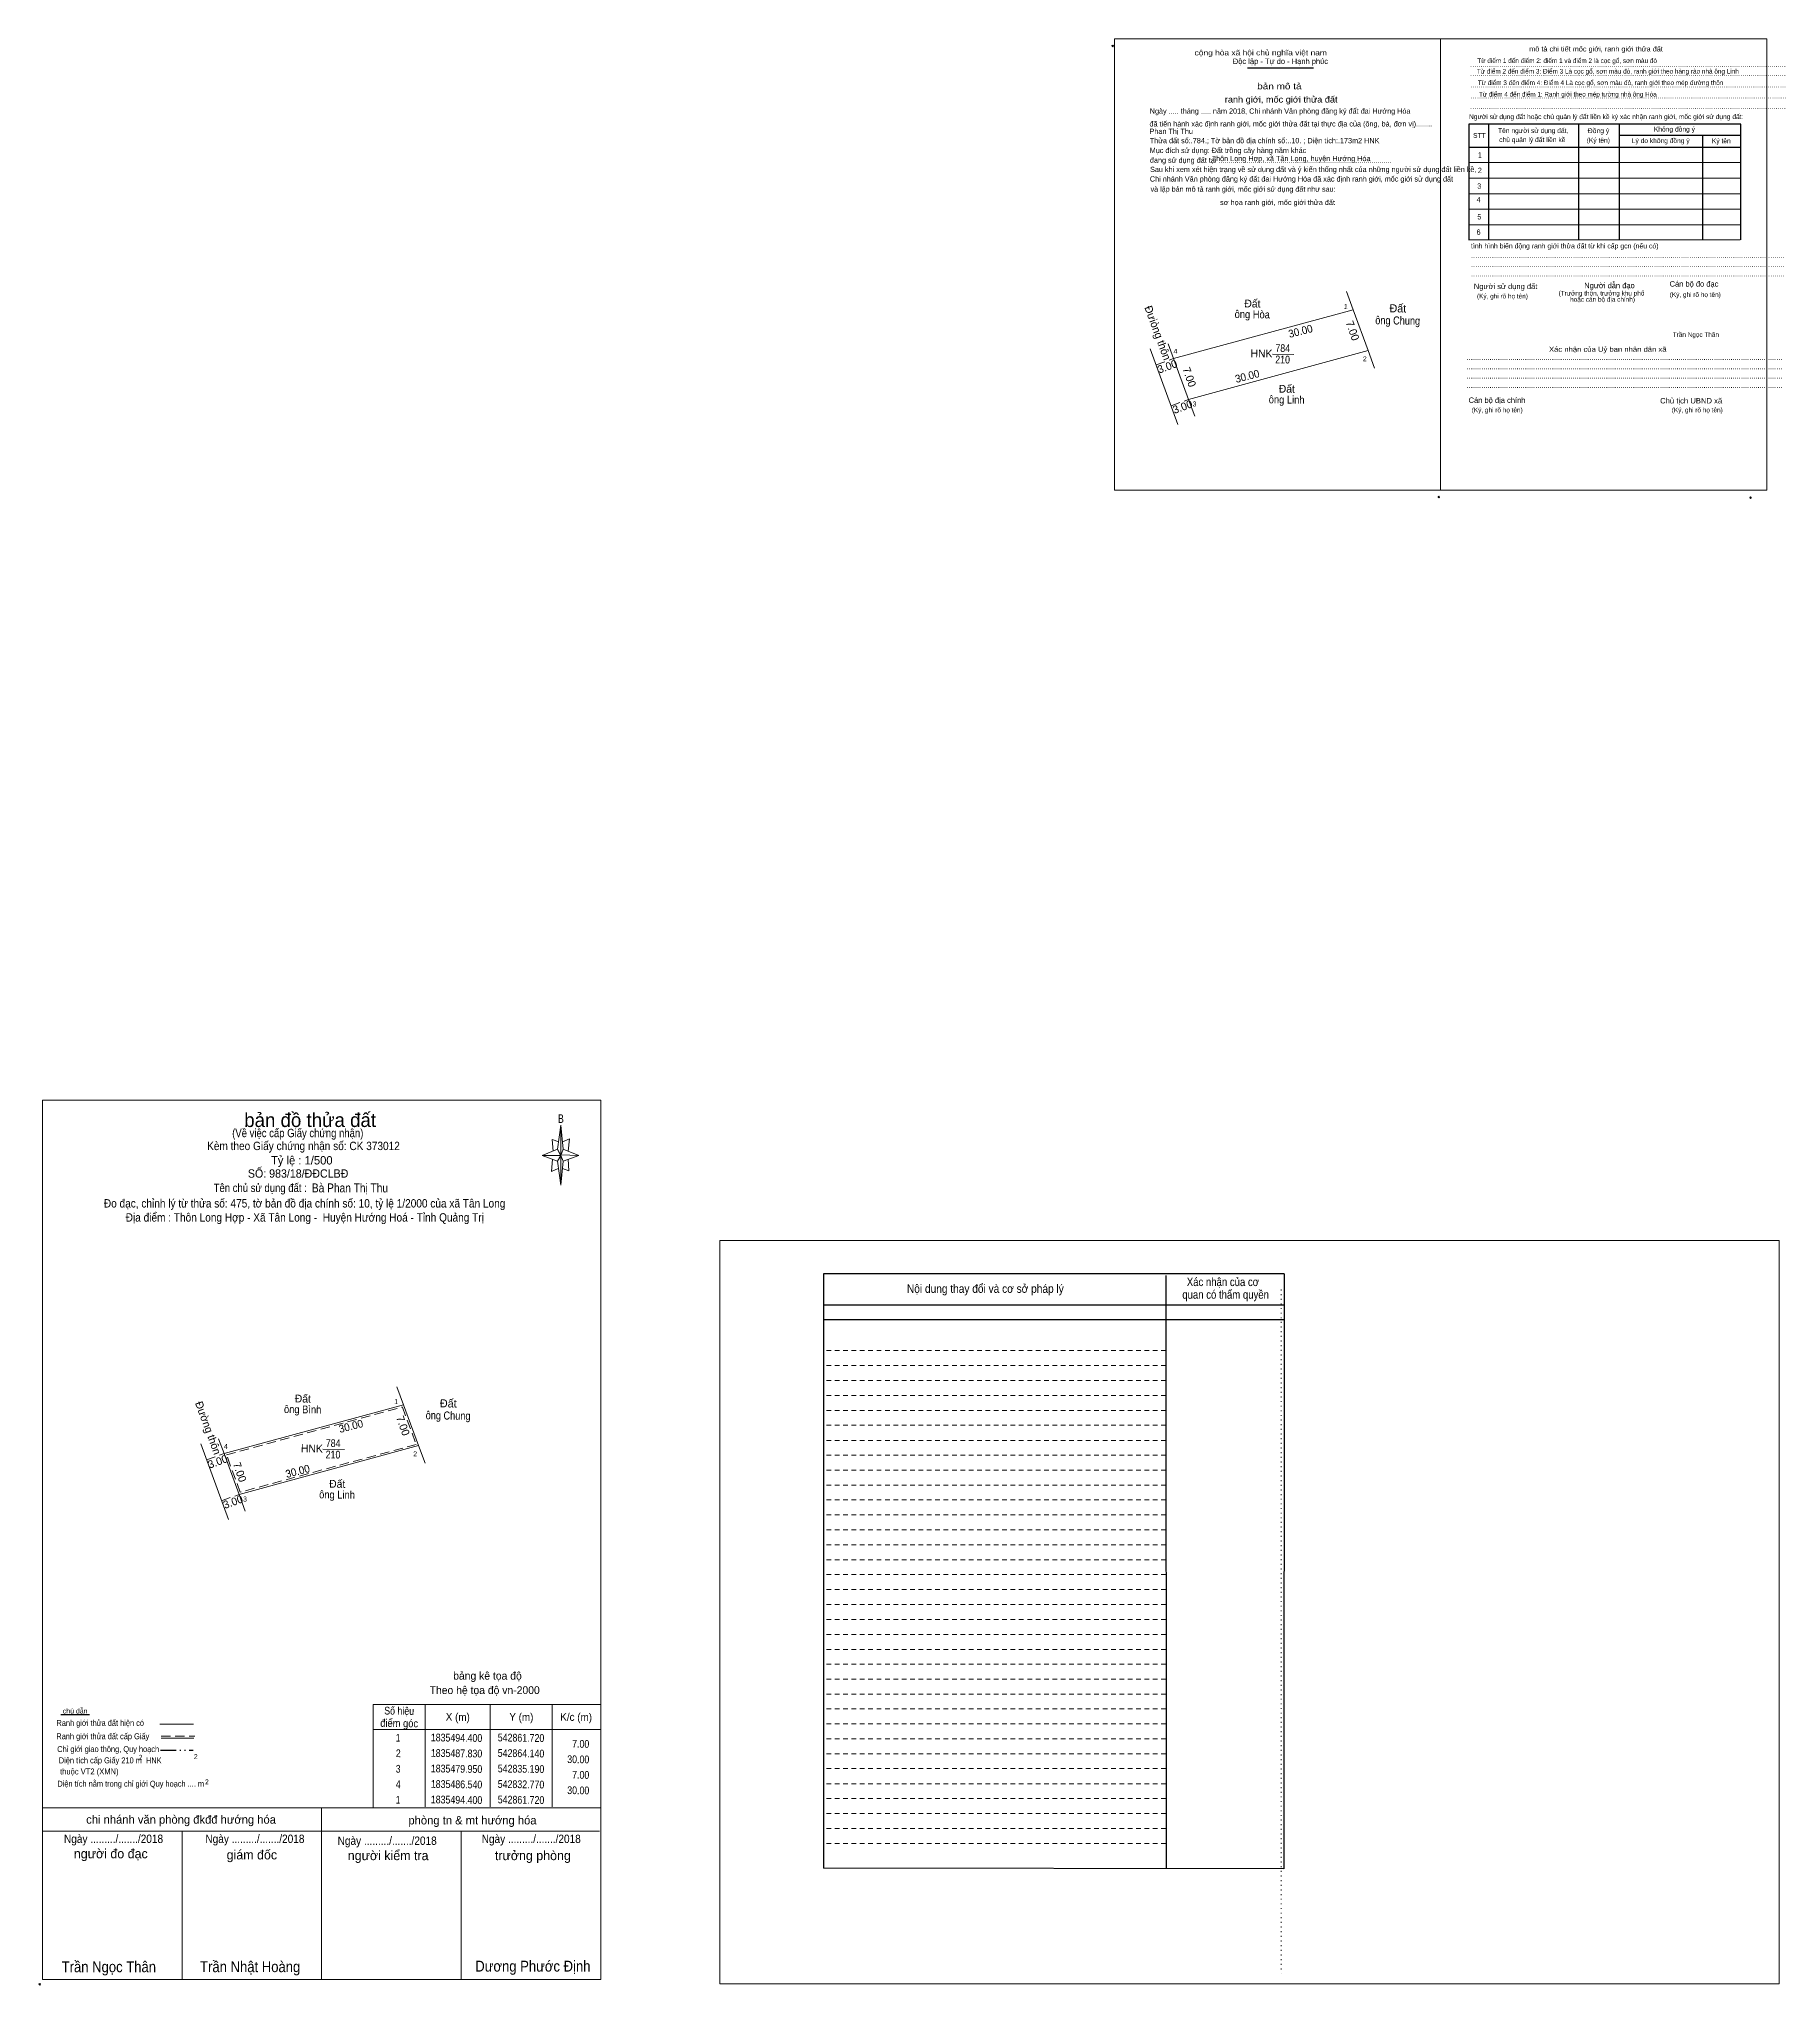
# Model space of a CAD drawing. Header units: metres. Extents: x 542476 to 542941, y 1835206 to 1835520.
# Drawn here: x 542475.6 to 542756.2, y 1835206.1 to 1835519.9 of the extents above; entities that cross this region are included whole.
import ezdxf
from ezdxf.enums import TextEntityAlignment as Align

# ---------------------------------------------------------------- set-up
doc = ezdxf.new("R2010")
doc.units = ezdxf.units.M
doc.header["$LTSCALE"] = 0.5
doc.header["$PDMODE"] = 32
doc.header["$PDSIZE"] = 0.25
for name, pattern in [('DASH_DOUBLE_DOT', [9.2, 5, -1.2, 0.3, -1.2, 0.3, -1.2]), ('DOTTED', [1.5, 0.3, -1.2]), ('MEDIUM_DASHED', [4.5, 3, -1.5]), ('SHORT_DASHED', [2.7, 1.5, -1.2])]:
    doc.linetypes.add(name, pattern=pattern)
for name, color, linetype, lineweight in [('1', 7, 'Continuous', 13), ('16', 7, 'Continuous', 25), ('2', 7, 'Continuous', 13), ('28', 7, 'SHORT_DASHED', 13), ('42', 7, 'Continuous', 13), ('5', 7, 'DASH_DOUBLE_DOT', 13), ('63', 7, 'Continuous', 13), ('7', 7, 'Continuous', 13)]:
    doc.layers.add(name, color=color, linetype=linetype, lineweight=lineweight)

msp = doc.modelspace()

# ---------------------------------------------------------------- linework, layer by layer
at = {"layer": '1', "linetype": 'DOTTED'}
msp.add_line((542675.95, 1835318.27), (542675.95, 1835208), dxfattribs=at)
at = {"layer": '1'}
for points in [[(542687.56, 1835476.24), (542689.98, 1835469.67), (542661.03, 1835461.79), (542658.61, 1835468.38)], [(542687.56, 1835476.24), (542689.98, 1835469.67), (542661.03, 1835461.79), (542658.61, 1835468.38)], [(542585.45, 1835206.27), (542756.25, 1835206.27), (542756.25, 1835326.16), (542585.45, 1835326.16)], [(542585.45, 1835326.16), (542756.25, 1835326.16), (542756.25, 1835206.27), (542585.45, 1835206.27)], [(542585.45, 1835206.27), (542756.25, 1835206.27), (542756.25, 1835326.16), (542585.45, 1835326.16)]]:
    msp.add_lwpolyline(points, close=True, dxfattribs=at)
at = {"layer": '16'}
msp.add_line((542483.76, 1835249.65), (542479.14, 1835249.65), dxfattribs=at)
at = {"layer": '2', "lineweight": 25}
for p, q in [((542670.53, 1835515.26), (542681.17, 1835515.26)), ((542709.39, 1835506.19), (542709.39, 1835487.51)), ((542723.9, 1835506.12), (542723.9, 1835487.51)), ((542730.45, 1835506.12), (542730.45, 1835487.51)), ((542730.45, 1835504.39), (542750.06, 1835504.39)), ((542743.92, 1835504.39), (542743.92, 1835487.51)), ((542706.24, 1835502.48), (542750.06, 1835502.48))]:
    msp.add_line(p, q, dxfattribs=at)
at = {"layer": '2'}
for p, q in [((542706.24, 1835499.97), (542750.06, 1835499.97)), ((542706.24, 1835497.47), (542750.06, 1835497.47)), ((542706.24, 1835494.96), (542750.06, 1835494.96)), ((542706.24, 1835492.45), (542750.06, 1835492.45)), ((542706.17, 1835487.51), (542749.99, 1835487.51)), ((542706.24, 1835489.94), (542750.06, 1835489.94))]:
    msp.add_line(p, q, dxfattribs=at)
for points in [[(542649.06, 1835519.92), (542701.66, 1835519.92), (542701.66, 1835447.17), (542649.06, 1835447.17)], [(542701.66, 1835519.92), (542754.25, 1835519.92), (542754.25, 1835447.17), (542701.66, 1835447.17)], [(542701.66, 1835519.92), (542754.25, 1835519.92), (542754.25, 1835447.17), (542701.66, 1835447.17)]]:
    msp.add_lwpolyline(points, close=True, dxfattribs=at)
at = {"layer": '2', "lineweight": 25}
msp.add_lwpolyline([(542750.06, 1835487.51), (542750.06, 1835506.19), (542706.24, 1835506.19), (542706.24, 1835487.51)], dxfattribs=at)
at = {"layer": '2'}
for p in [(542648.78, 1835518.79), (542701.37, 1835446.05), (542751.65, 1835445.95)]:
    msp.add_point(p, dxfattribs=at)
at = {"layer": '28', "linetype": 'Continuous', "lineweight": 25}
for p, q in [((542676.44, 1835320.77), (542602.14, 1835320.77)), ((542657.37, 1835320.52), (542657.43, 1835224.93)), ((542676.44, 1835320.77), (542676.36, 1835224.86)), ((542676.44, 1835315.76), (542602.25, 1835315.76)), ((542676.44, 1835315.76), (542602.25, 1835315.76)), ((542676.44, 1835313.36), (542602.25, 1835313.36)), ((542676.36, 1835224.86), (542602.14, 1835224.95))]:
    msp.add_line(p, q, dxfattribs=at)
at = {"layer": '28'}
for p, q in [((542657.37, 1835308.4), (542602.14, 1835308.4)), ((542657.37, 1835305.98), (542602.14, 1835305.98)), ((542657.37, 1835303.59), (542602.14, 1835303.59)), ((542657.37, 1835301.15), (542602.14, 1835301.15)), ((542657.37, 1835298.76), (542602.14, 1835298.76)), ((542657.37, 1835296.36), (542602.14, 1835296.36)), ((542657.37, 1835293.92), (542602.14, 1835293.92)), ((542657.37, 1835291.54), (542602.14, 1835291.54)), ((542657.37, 1835289.12), (542602.14, 1835289.12)), ((542657.37, 1835286.71), (542602.14, 1835286.71)), ((542657.37, 1835284.32), (542602.14, 1835284.32)), ((542657.37, 1835281.9), (542602.14, 1835281.9)), ((542657.37, 1835279.51), (542602.14, 1835279.51)), ((542657.37, 1835277.1), (542602.14, 1835277.1)), ((542657.37, 1835274.69), (542602.14, 1835274.69)), ((542657.37, 1835272.32), (542602.14, 1835272.32)), ((542657.37, 1835269.87), (542602.14, 1835269.87)), ((542657.37, 1835267.46), (542602.14, 1835267.46)), ((542657.37, 1835265.04), (542602.14, 1835265.04)), ((542657.37, 1835262.64), (542602.14, 1835262.64)), ((542657.37, 1835260.23), (542602.14, 1835260.23)), ((542657.37, 1835257.83), (542602.14, 1835257.83)), ((542657.37, 1835255.41), (542602.14, 1835255.41)), ((542657.37, 1835253), (542602.14, 1835253)), ((542657.37, 1835250.62), (542602.14, 1835250.62)), ((542657.37, 1835248.2), (542602.14, 1835248.2)), ((542657.37, 1835245.82), (542602.14, 1835245.82)), ((542657.37, 1835243.37), (542602.14, 1835243.37)), ((542657.37, 1835241), (542602.14, 1835241)), ((542657.37, 1835238.57), (542602.14, 1835238.57)), ((542657.37, 1835236.16), (542602.14, 1835236.16)), ((542657.37, 1835233.75), (542602.14, 1835233.75)), ((542657.37, 1835231.35), (542602.14, 1835231.35)), ((542657.37, 1835228.92), (542602.14, 1835228.92))]:
    msp.add_line(p, q, dxfattribs=at)
at = {"layer": '28', "linetype": 'Continuous', "lineweight": 25}
msp.add_lwpolyline([(542676.44, 1835320.77), (542602.14, 1835320.77), (542602.14, 1835224.95)], dxfattribs=at)
at = {"layer": '42'}
for p, q in [((542658.61, 1835468.38), (542687.56, 1835476.24)), ((542658.61, 1835468.38), (542687.56, 1835476.24)), ((542654.85, 1835469.93), (542659.31, 1835457.76)), ((542654.85, 1835469.93), (542659.31, 1835457.76)), ((542657.74, 1835470.74), (542658.61, 1835468.38)), ((542657.74, 1835470.74), (542658.61, 1835468.38)), ((542658.61, 1835468.38), (542661.03, 1835461.79)), ((542658.61, 1835468.38), (542661.03, 1835461.79)), ((542661.03, 1835461.79), (542689.98, 1835469.67)), ((542661.03, 1835461.79), (542689.98, 1835469.67)), ((542689.98, 1835469.67), (542691.03, 1835466.81)), ((542689.98, 1835469.67), (542691.03, 1835466.81)), ((542661.03, 1835461.79), (542662.02, 1835459.08)), ((542661.03, 1835461.79), (542662.02, 1835459.08))]:
    msp.add_line(p, q, dxfattribs=at)
msp.add_lwpolyline([(542686.48, 1835479.17), (542687.56, 1835476.24), (542689.98, 1835469.67)], dxfattribs=at)
msp.add_lwpolyline([(542686.48, 1835479.17), (542687.56, 1835476.24), (542689.98, 1835469.67)], dxfattribs=at)
at = {"layer": '5', "linetype": 'Continuous'}
for p, q in [((542495.14, 1835248.16), (542500.52, 1835248.16)), ((542495.34, 1835245.92), (542500.61, 1835245.92))]:
    msp.add_line(p, q, dxfattribs=at)
at = {"layer": '5', "linetype": 'MEDIUM_DASHED'}
msp.add_line((542495.34, 1835246.24), (542500.78, 1835246.24), dxfattribs=at)
at = {"layer": '5', "lineweight": 25}
msp.add_line((542495.24, 1835243.95), (542500.48, 1835243.95), dxfattribs=at)
at = {"layer": '63', "linetype": 'MEDIUM_DASHED'}
for p, q in [((542655.79, 1835467.35), (542658.61, 1835468.38)), ((542655.79, 1835467.35), (542658.61, 1835468.38)), ((542658.21, 1835460.76), (542661.03, 1835461.79)), ((542658.21, 1835460.76), (542661.03, 1835461.79))]:
    msp.add_line(p, q, dxfattribs=at)
at = {"layer": '63'}
for p, q in [((542674.53, 1835469.08), (542678.01, 1835469.04)), ((542674.53, 1835469.08), (542678.01, 1835469.04)), ((542529.54, 1835251.33), (542566.21, 1835251.33)), ((542529.54, 1835251.33), (542529.54, 1835234.7)), ((542537.91, 1835251.32), (542537.91, 1835234.82)), ((542548.41, 1835251.32), (542548.41, 1835234.82)), ((542558.41, 1835251.32), (542558.41, 1835234.82)), ((542566.21, 1835251.33), (542566.21, 1835234.7)), ((542529.54, 1835247.32), (542566.21, 1835247.32)), ((542529.54, 1835234.7), (542566.21, 1835234.7))]:
    msp.add_line(p, q, dxfattribs=at)
at = {"layer": '7'}
for p, q in [((542559.26, 1835340.87), (542559.76, 1835344.77)), ((542559.26, 1835338.97), (542556.76, 1835339.87)), ((542560.16, 1835340.87), (542562.66, 1835339.87)), ((542560.16, 1835338.97), (542559.76, 1835335.07)), ((542561.06, 1835337.37), (542560.06, 1835337.77)), ((542560.96, 1835339.27), (542561.06, 1835337.37)), ((542505.47, 1835291.8), (542534.42, 1835299.66)), ((542501.71, 1835293.35), (542506.17, 1835281.18)), ((542504.6, 1835294.16), (542505.47, 1835291.8)), ((542507.89, 1835285.21), (542536.84, 1835293.09)), ((542536.84, 1835293.09), (542537.89, 1835290.23)), ((542505.47, 1835291.8), (542507.89, 1835285.21)), ((542521.39, 1835292.5), (542524.87, 1835292.46)), ((542507.89, 1835285.21), (542508.88, 1835282.5)), ((542476.21, 1835234.7), (542566.21, 1835234.7)), ((542476.21, 1835234.7), (542566.21, 1835234.7)), ((542476.21, 1835234.7), (542566.21, 1835234.7)), ((542521.21, 1835207), (542521.21, 1835234.7)), ((542476.21, 1835230.9), (542566.01, 1835230.9)), ((542498.71, 1835207), (542498.71, 1835230.9)), ((542543.71, 1835207), (542543.71, 1835230.9)), ((542566.21, 1835207), (542476.21, 1835207))]:
    msp.add_line(p, q, dxfattribs=at)
at = {"layer": '7', "linetype": 'MEDIUM_DASHED'}
for p, q in [((542502.65, 1835290.77), (542505.47, 1835291.8)), ((542505.07, 1835284.18), (542507.89, 1835285.21))]:
    msp.add_line(p, q, dxfattribs=at)
at = {"layer": '7'}
for points in [[(542476.21, 1835348.8), (542566.21, 1835348.8), (542566.21, 1835207), (542476.21, 1835207)], [(542559.76, 1835344.77), (542560.16, 1835340.87), (542559.76, 1835339.87)], [(542559.76, 1835339.87), (542556.76, 1835339.87), (542559.26, 1835340.87), (542560.16, 1835338.97), (542562.66, 1835339.87), (542559.76, 1835339.97)], [(542559.76, 1835339.87), (542559.76, 1835335.07), (542559.26, 1835338.97)], [(542534.42, 1835299.66), (542536.84, 1835293.09), (542507.89, 1835285.21), (542505.47, 1835291.8)]]:
    msp.add_lwpolyline(points, close=True, dxfattribs=at)
for points in [[(542559.76, 1835339.87), (542559.26, 1835340.87), (542556.76, 1835339.87)], [(542559.46, 1835342.07), (542558.36, 1835342.47), (542558.56, 1835340.57)], [(542559.76, 1835339.87), (542560.16, 1835338.97), (542562.66, 1835339.87)], [(542560.06, 1835342.07), (542561.16, 1835342.57), (542560.96, 1835340.57)], [(542558.46, 1835339.27), (542558.26, 1835337.27), (542559.36, 1835337.77)], [(542533.34, 1835302.59), (542534.42, 1835299.66), (542536.84, 1835293.09)]]:
    msp.add_lwpolyline(points, dxfattribs=at)
at = {"layer": '7', "linetype": 'MEDIUM_DASHED'}
msp.add_lwpolyline([(542534.23, 1835299.3), (542536.45, 1835293.29), (542508.08, 1835285.57), (542505.86, 1835291.6)], close=True, dxfattribs=at)
at = {"layer": '7'}
msp.add_point((542475.74, 1835206.22), dxfattribs=at)

# ---------------------------------------------------------------- texts
at = {"layer": '1'}
msp.add_text('HNK', height=1.25, rotation=359.216, dxfattribs=at).set_placement((542672.7715, 1835468.5759), align=Align.CENTER)
msp.add_text('HNK', height=1.25, rotation=359.216, dxfattribs=at).set_placement((542672.7715, 1835468.5759), align=Align.CENTER)
at = {"layer": '1', "width": 0.85}
for s, p in [('210', (542676.1765, 1835467.5935)), ('210', (542676.1765, 1835467.5935)), ('784', (542676.1965, 1835469.4335)), ('784', (542676.1965, 1835469.4335))]:
    msp.add_text(s, height=1.25, rotation=359.216, dxfattribs=at).set_placement(p, align=Align.CENTER)
at = {"layer": '16'}
for s, width, p in [(' đã tiến hành xác định ranh giới, mốc giới thửa đất tại thực địa của (ông, bà, đơn vị)........', 0.9, (542654.39, 1835505.8)), ('Ngày ..... tháng ..... năm 2018, Chi nhánh Văn phòng đăng ký đất đai Hướng Hóa', 0.9, (542654.76, 1835507.86)), ('Thửa đất số:.784.; Tờ bản đồ địa chính số:..10. ; Diện tích:.173m2 HNK', 0.9, (542654.75, 1835503.1)), ('Phan Thị Thu', 0.9, (542654.72, 1835504.6)), ('đang sử dụng đất tại ......................................................................................', 0.9, (542654.79, 1835499.94)), ('Mục đích sử dụng: Đất trồng cây hàng năm khác', 0.9, (542654.75, 1835501.52)), (' Thôn Long Hợp, xã Tân Long, huyện Hướng Hóa', 0.9, (542664.42, 1835500.21)), ('Chi nhánh Văn phòng đăng ký đất đai Hướng Hóa đã xác định ranh giới, mốc giới sử dụng đất', 0.9, (542654.77, 1835496.92)), ('Sau khi xem xét hiện trạng về sử dụng đất và ý kiến thống nhất của những người sử dụng đất liền kề,', 0.9, (542654.81, 1835498.46)), (' và lập bản mô tả ranh giới, mốc giới sử dụng đất như sau:', 0.85, (542654.57, 1835495.27))]:
    msp.add_text(s, height=0.85, dxfattribs=dict(at, width=width)).set_placement(p)
at = {"layer": '16', "width": 0.8}
for p in [(542492.02, 1835242.42), (542500.91, 1835242.54), (542502.71, 1835238.46)]:
    msp.add_text('2', height=0.8, dxfattribs=at).set_placement(p, align=Align.CENTER)
at = {"layer": '2'}
for s, height, width, p in [('mô tả chi tiết mốc giới, ranh giới thửa đất', 0.8026, 1.1, (542726.73, 1835517.9)), ('bản mô tả', 1.003, 1.2, (542675.66, 1835511.79)), ('ranh giới, mốc giới thửa đất', 1.003, 1.1, (542675.955, 1835509.66)), ('1', 0.8779, 0.65, (542707.99, 1835500.78)), ('3', 0.878, 0.75, (542707.895, 1835495.76)), ('2', 0.8779, 0.8, (542707.995, 1835498.28)), ('sơ họa ranh giới, mốc giới thửa đất', 0.8026, 1.1, (542675.365, 1835493.15)), ('4', 0.878, 0.8, (542707.795, 1835493.56)), ('5', 0.878, 0.75, (542707.9, 1835490.81)), ('6', 0.878, 0.8, (542707.785, 1835488.32)), ('(Trưởng thôn, trưởng khu phố', 0.7525, 0.9, (542727.615, 1835478.54)), ('hoặc cán bộ địa chính)', 0.7525, 0.9, (542727.785, 1835477.54)), ('Xác nhận của Uỷ ban nhân dân xã', 0.803, 1.15, (542728.62, 1835469.47))]:
    msp.add_text(s, height=height, dxfattribs=dict(at, width=width)).set_placement(p, align=Align.CENTER)
for s, height, width, p in [('cộng hòa xã hội chủ nghĩa việt nam', 0.8779, 1.15, (542662, 1835517.26)), ('........................................................................................................................................................', 0.8779, 0.9, (542706.42, 1835515.42)), ('Từ điểm 1 đến điểm 2: điểm 1 và điểm 2 là cọc gổ, sơn màu đỏ', 0.75, 0.9, (542707.59, 1835516.04)), ('........................................................................................................................................................', 0.8779, 0.9, (542706.42, 1835513.92)), ('........................................................................................................................................................', 0.8779, 0.9, (542706.45, 1835512.1)), ('Từ điểm 2 đến điểm 3: Điểm 3 Là cọc gổ, sơn màu đỏ, ranh giới theo hàng rào nhà ông Linh', 0.75, 0.9, (542707.52, 1835514.33)), ('Từ điểm 3 đến điểm 4: Điểm 4 Là cọc gổ, sơn màu đỏ, ranh giới theo mép đường thôn', 0.75, 0.9, (542707.66, 1835512.48)), ('........................................................................................................................................................', 0.8779, 0.9, (542706.5, 1835510.33)), ('Từ điểm 4 đến điểm 1: Ranh giới theo mép tường nhà ông Hòa', 0.75, 0.85, (542707.86, 1835510.63)), ('........................................................................................................................................................', 0.8779, 0.9, (542706.42, 1835508.67)), ('STT', 0.7776, 1.05, (542706.89, 1835503.96)), ('(Ký tên)', 0.7776, 0.9, (542725.23, 1835503.2)), ('Đồng ý', 0.7776, 1.05, (542725.4, 1835504.73)), ('Lý do không đồng ý', 0.7776, 0.9, (542732.5, 1835503.13)), ('Ký tên', 0.7776, 0.9, (542745.42, 1835503.1)), ('.......................................................................................................................................................', 0.8779, 0.9, (542706.57, 1835484.64)), ('.......................................................................................................................................................', 0.8779, 0.9, (542706.57, 1835483.13)), ('.......................................................................................................................................................', 0.8779, 0.9, (542706.57, 1835481.62)), ('(Ký, ghi rõ họ tên)', 0.7525, 0.9, (542707.53, 1835478.07)), ('(Ký, ghi rõ họ tên)', 0.7525, 0.9, (542738.63, 1835478.32)), ('Trần Ngọc Thân', 0.75, 0.9, (542739.11, 1835471.87)), ('........................................................................................................................................................', 0.8779, 0.9, (542705.86, 1835468.15)), ('........................................................................................................................................................', 0.8779, 0.9, (542705.86, 1835466.64)), ('........................................................................................................................................................', 0.8779, 0.9, (542705.86, 1835465.14)), ('........................................................................................................................................................', 0.8779, 0.9, (542705.86, 1835463.64)), ('Chủ tịch UBND xã', 0.878, 1.05, (542737.07, 1835461.14)), ('(Ký, ghi rõ họ tên)', 0.7525, 0.9, (542706.69, 1835459.71)), ('(Ký, ghi rõ họ tên)', 0.7525, 0.9, (542738.95, 1835459.71))]:
    msp.add_text(s, height=height, dxfattribs=dict(at, width=width)).set_placement(p)
for s, height, p in [('Độc lập - Tự do - Hạnh phúc', 0.8779, (542668.15, 1835515.88)), ('Người sử dụng đất hoặc chủ quản lý đất liền kề ký xác nhận ranh giới, mốc giới sử dụng đất:', 0.7776, (542706.24, 1835506.99)), ('Tên người sử dụng đất,', 0.7776, (542710.93, 1835504.76)), ('chủ quản lý đất liền kề', 0.7776, (542711.11, 1835503.28)), ('Không đồng ý', 0.7776, (542736.06, 1835504.98)), ('tình hình biến động ranh giới thửa đất từ khi cấp gcn (nếu có)', 0.8026, (542706.57, 1835486.14)), ('Cán bộ đo đạc', 0.876, (542738.6, 1835479.98)), ('Người sử dụng đất', 0.878, (542707.03, 1835479.58)), ('Người dẫn đạo', 0.8775, (542724.83, 1835479.72)), ('Cán bộ địa chính', 0.878, (542706.18, 1835461.22))]:
    msp.add_text(s, height=height, dxfattribs=at).set_placement(p)
at = {"layer": '28'}
for s, width, p in [('Nội dung thay đổi và cơ sở pháp lý', 0.9, (542628.25, 1835317.72)), ('Nội dung thay đổi và cơ sở pháp lý', 0.9, (542628.25, 1835317.72)), (' quan có thẩm quyền', 0.85, (542666.78, 1835316.77)), (' quan có thẩm quyền', 0.85, (542666.78, 1835316.77)), ('Xác nhận của cơ', 0.85, (542666.555, 1835318.81)), ('Xác nhận của cơ', 0.85, (542666.555, 1835318.81))]:
    msp.add_text(s, height=1.357, dxfattribs=dict(at, width=width)).set_placement(p, align=Align.CENTER)
at = {"layer": '5'}
for s, height, width, p in [('Ranh giới thửa đất hiện có ', 0.96, 0.9, (542485.665, 1835247.89)), ('chú dẫn', 0.7999, 1.05, (542481.46, 1835249.89)), ('Ranh giới thửa đất cấp Giấy', 0.96, 0.9, (542485.92, 1835245.74)), ('Chỉ giới giao thông, Quy hoạch', 0.96, 0.9, (542486.78, 1835243.67)), ('Diện tích cấp Giấy 210 m  HNK', 0.96, 0.9, (542487.115, 1835241.85)), ('thuộc VT2 (XMN)', 0.96, 0.95, (542483.745, 1835240.06)), ('Diện tích nằm trong chỉ giới Quy hoạch .... m', 0.96, 0.9, (542490.425, 1835238.08))]:
    msp.add_text(s, height=height, dxfattribs=dict(at, width=width)).set_placement(p, align=Align.CENTER)
at = {"layer": '63'}
for s, height, rotation, p in [('Đất', 1.25, 359.216, (542671.3065, 1835476.6238)), ('Đưiòng thôn', 1.25, 290.127, (542655.4634, 1835472.3051)), ('Đưiòng thôn', 1.25, 290.127, (542655.4634, 1835472.3051)), ('Đất', 1.3, 359.216, (542694.7661, 1835475.8231)), ('Đất', 1.3, 359.216, (542694.7661, 1835475.8231)), ('7.00', 1.25, 289.437, (542686.8806, 1835472.6679)), ('7.00', 1.25, 289.437, (542686.8807, 1835472.6679)), ('3.00', 1.25, 20.065, (542657.8057, 1835466.5009)), ('3.00', 1.249, 20.065, (542657.8057, 1835466.5009)), ('7.00', 1.25, 289.381, (542660.5591, 1835465.1874)), ('Đất', 1.25, 359.216, (542676.8565, 1835462.8738)), ('Đất', 1.25, 359.216, (542676.8565, 1835462.8738)), ('3.00', 1.25, 20.065, (542660.2656, 1835460.0009)), ('3.00', 1.25, 20.065, (542660.2657, 1835460.0009))]:
    msp.add_text(s, height=height, rotation=rotation, dxfattribs=at).set_placement(p, align=Align.CENTER)
for s, height, rotation, width, p in [('ông Hòa', 1.25, 359.216, 0.9, (542671.2815, 1835474.8818)), ('ông Chung', 1.3, 359.216, 0.85, (542694.7361, 1835473.8693)), ('ông Chung', 1.3, 359.216, 0.85, (542694.7361, 1835473.8693)), ('30.00', 1.25, 14.406, 0.95, (542679.2245, 1835472.1918)), ('30.00', 1.25, 14.406, 0.95, (542679.2245, 1835472.1918)), ('30.00', 1.25, 14.443, 0.95, (542670.6341, 1835464.933)), ('30.00', 1.25, 14.443, 0.95, (542670.6341, 1835464.933)), ('ông Linh', 1.25, 359.216, 0.9, (542676.8265, 1835461.1293)), ('ông Linh', 1.25, 359.216, 0.9, (542676.8265, 1835461.1293)), ('điểm góc', 1.25, 359.216, 0.9, (542533.7065, 1835247.699)), ('Số hiệu', 1.25, 359.216, 0.85, (542533.7065, 1835249.6971)), ('X (m)', 1.25, 359.216, 0.95, (542543.1565, 1835248.7036)), ('Y (m)', 1.25, 359.216, 0.95, (542553.4115, 1835248.7036)), ('K/c (m)', 1.25, 359.216, 0.95, (542562.2515, 1835248.6955)), (' 1', 1.25, 359.216, 0.75, (542533.3565, 1835245.3528)), ('1835494.400', 1.25, 359.216, 0.85, (542542.9565, 1835245.3515)), ('542861.720', 1.25, 359.216, 0.85, (542553.3565, 1835245.3471)), (' 2', 1.25, 359.216, 0.85, (542533.3615, 1835242.8519)), ('1835487.830', 1.25, 359.216, 0.85, (542542.9565, 1835242.8515)), ('542864.140', 1.25, 359.216, 0.85, (542553.3565, 1835242.8471)), (' 3', 1.25, 359.216, 0.8, (542533.3515, 1835240.3523)), ('1835479.950', 1.25, 359.216, 0.85, (542542.9565, 1835240.3515)), ('542835.190', 1.25, 359.216, 0.85, (542553.3565, 1835240.3471)), (' 4', 1.25, 359.216, 0.85, (542533.3565, 1835237.8518)), (' 1', 1.25, 359.216, 0.75, (542533.3565, 1835235.3528)), ('1835486.540', 1.25, 359.216, 0.85, (542542.9565, 1835237.8515)), ('1835494.400', 1.25, 359.216, 0.85, (542542.9565, 1835235.3515)), ('542832.770', 1.25, 359.216, 0.85, (542553.3565, 1835237.8471)), ('542861.720', 1.25, 359.216, 0.85, (542553.3565, 1835235.3471))]:
    msp.add_text(s, height=height, rotation=rotation, dxfattribs=dict(at, width=width)).set_placement(p, align=Align.CENTER)
for s, height, width, p in [(' 1', 0.8, 0.9, (542686.6691, 1835476.3591)), (' 1', 0.8, 0.9, (542686.6691, 1835476.3591)), (' 4', 0.8, 0.95, (542659.2091, 1835469.1385)), (' 4', 0.8, 0.95, (542659.2091, 1835469.1385)), (' 2', 0.8, 0.95, (542689.7391, 1835467.9387)), (' 2', 0.8, 0.95, (542689.7391, 1835467.9387)), (' 3', 0.8, 0.95, (542662.2891, 1835460.6485)), (' 3', 0.8, 0.95, (542662.2891, 1835460.6485)), ('7.00', 1.25, 0.85, (542564.3629, 1835244.3514)), ('30.00', 1.25, 0.85, (542564.3629, 1835241.8502)), ('7.00', 1.25, 0.85, (542564.3629, 1835239.3514)), ('30.00', 1.25, 0.85, (542564.3629, 1835236.8502))]:
    msp.add_text(s, height=height, rotation=359.216, dxfattribs=dict(at, width=width)).set_placement(p, align=Align.RIGHT)
at = {"layer": '7'}
for s, height, p in [('bản đồ thửa đất', 2.25, (542519.355, 1835344.46)), ('Tỷ lệ : 1/500', 1.35, (542518.005, 1835338.42)), ('bảng kê tọa độ', 1.25, (542547.955, 1835255.35)), ('Theo hệ tọa độ vn-2000', 1.25, (542547.505, 1835253.03)), ('chi nhánh văn phòng đkđđ hướng hóa', 1.35, (542498.54, 1835232.12)), ('phòng tn & mt hướng hóa', 1.35, (542545.535, 1835232)), ('người đo đạc', 1.5, (542487.205, 1835226.54)), ('giám đốc', 1.5, (542509.955, 1835226.36)), ('người kiểm tra', 1.5, (542531.935, 1835226.24)), ('trưởng phòng', 1.5, (542555.275, 1835226.24))]:
    msp.add_text(s, height=height, dxfattribs=at).set_placement(p, align=Align.CENTER)
for s, height, width, p in [('B', 1.378, 0.75, (542559.795, 1835345.12)), ('(Về việc cấp Giấy chứng nhận)', 1.35, 0.85, (542517.36, 1835342.82)), ('Kèm theo Giấy chứng nhận số: CK 373012', 1.35, 0.9, (542518.28, 1835340.74)), ('SỐ: 983/18/ĐĐCLBĐ', 1.35, 0.95, (542517.415, 1835336.29)), ('Tên chủ sử dụng đất :', 1.35, 0.85, (542511.305, 1835333.98)), ('Đo đạc, chỉnh lý từ thửa số: 475, tờ bản đồ địa chính số: 10, tỷ lệ 1/2000 của xã Tân Long', 1.35, 0.9, (542518.465, 1835331.48)), ('Địa điểm : Thôn Long Hợp - Xã Tân Long -  Huyện Hướng Hoá - Tỉnh Quảng Trị ', 1.35, 0.9, (542518.72, 1835329.21)), ('Ngày ........./......./2018', 1.35, 0.9, (542487.65, 1835229.01)), ('Ngày ........./......./2018', 1.35, 0.9, (542510.45, 1835229.01)), ('Ngày ........./......./2018', 1.35, 0.9, (542531.78, 1835228.7)), ('Ngày ........./......./2018', 1.35, 0.9, (542555.01, 1835229)), ('Trần Ngọc Thân', 1.75, 0.9, (542486.89, 1835208.17)), ('Trần Nhật Hoàng', 1.75, 0.9, (542509.685, 1835208.18)), ('Dương Phước Định', 1.75, 0.9, (542555.275, 1835208.27))]:
    msp.add_text(s, height=height, dxfattribs=dict(at, width=width)).set_placement(p, align=Align.CENTER)
at = {"layer": '7', "width": 0.85}
msp.add_text('Bà Phan Thị Thu', height=1.44, dxfattribs=at).set_placement((542519.64, 1835333.92))
at = {"layer": '7'}
for s, height, rotation, p in [('Đường thôn', 1.25, 290.127, (542502.3227, 1835295.7251)), ('Đất', 1.25, 359.216, (542518.1665, 1835300.0438)), ('Đất', 1.3, 359.216, (542541.6261, 1835299.2431)), ('7.00', 1.25, 289.437, (542533.7407, 1835296.0879)), ('HNK', 1.25, 359.216, (542519.6315, 1835291.9959)), ('3.00', 1.249, 20.065, (542504.6657, 1835289.9209)), ('7.00', 1.25, 289.381, (542507.4191, 1835288.6074)), ('Đất', 1.25, 359.216, (542523.7165, 1835286.2938)), ('3.00', 1.25, 20.065, (542507.1257, 1835283.4209))]:
    msp.add_text(s, height=height, rotation=rotation, dxfattribs=at).set_placement(p, align=Align.CENTER)
for s, height, rotation, width, p in [('ông Bình', 1.25, 359.216, 0.9, (542518.1415, 1835298.2994)), ('30.00', 1.25, 14.406, 0.95, (542526.0845, 1835295.6118)), ('ông Chung', 1.3, 359.216, 0.85, (542541.5961, 1835297.2893)), ('784', 1.25, 359.216, 0.85, (542523.0565, 1835292.8535)), ('30.00', 1.25, 14.443, 0.95, (542517.4941, 1835288.353)), ('210', 1.25, 359.216, 0.85, (542523.0365, 1835291.0135)), ('ông Linh', 1.25, 359.216, 0.9, (542523.6865, 1835284.5493))]:
    msp.add_text(s, height=height, rotation=rotation, dxfattribs=dict(at, width=width)).set_placement(p, align=Align.CENTER)
for s, width, p in [(' 1', 0.9, (542533.5291, 1835299.7791)), (' 4', 0.95, (542506.0691, 1835292.5585)), (' 2', 0.95, (542536.5991, 1835291.3587)), (' 3', 0.95, (542509.1491, 1835284.0685))]:
    msp.add_text(s, height=0.8, rotation=359.216, dxfattribs=dict(at, width=width)).set_placement(p, align=Align.RIGHT)

doc.saveas('drawing.dxf')
